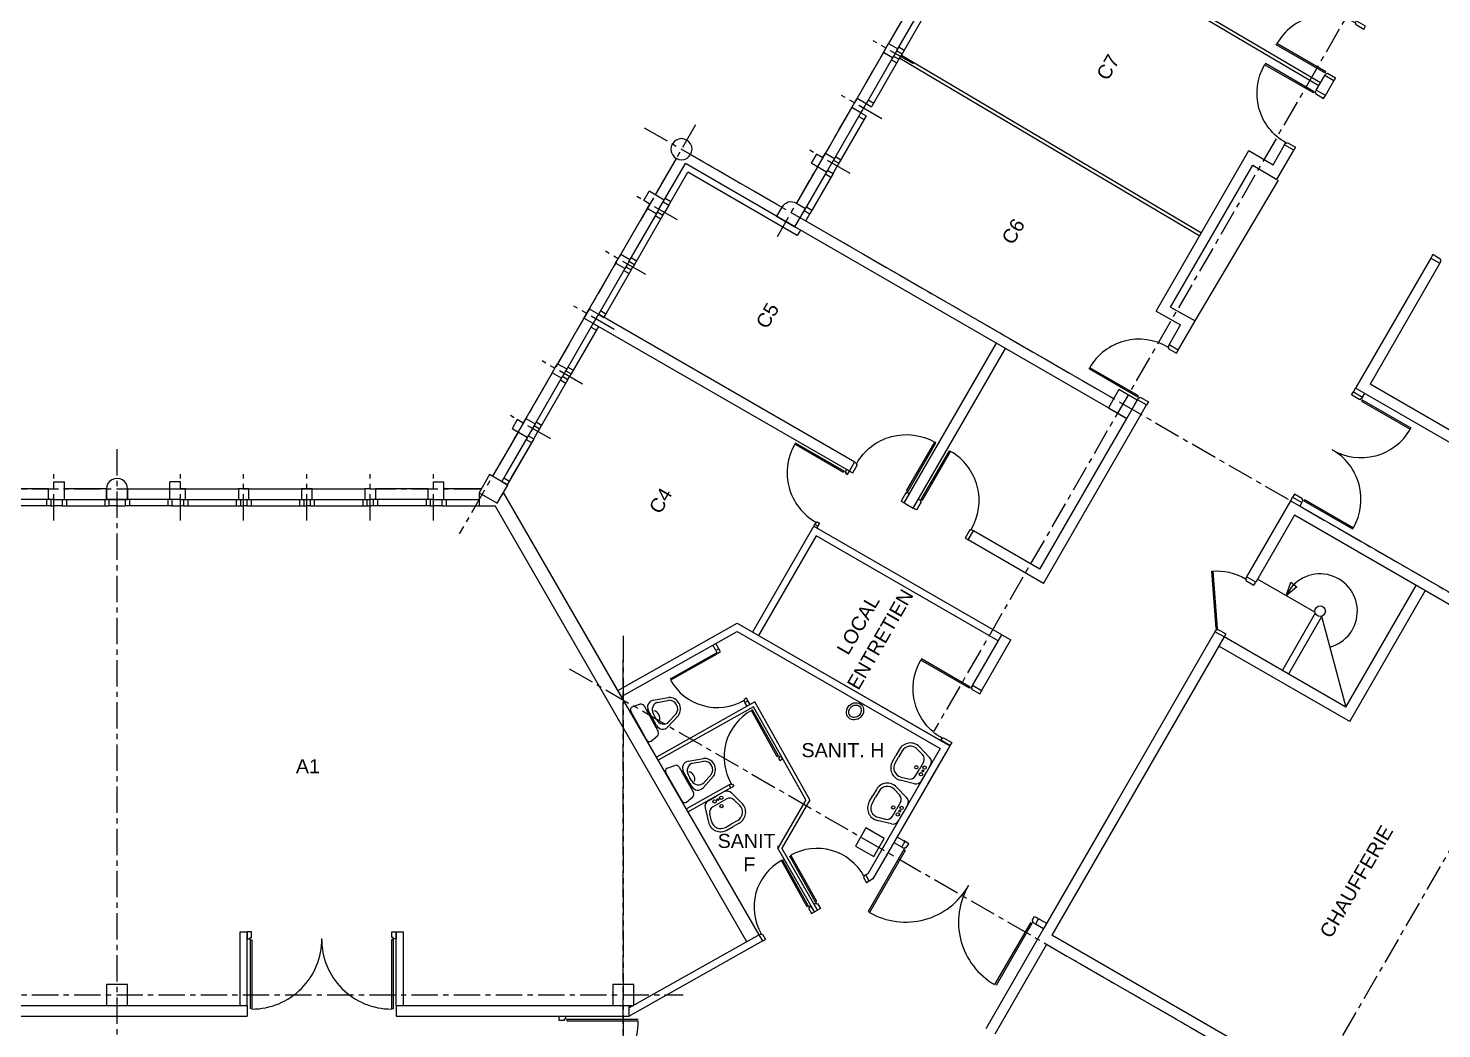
# Model space of a CAD drawing. Extents: x 1614 to 26454, y 2920 to 16595.
# Drawn here: x 7643 to 9654, y 3933 to 5356 of the extents above; entities that cross this region are included whole.
import ezdxf

# ---------------------------------------------------------------- set-up
doc = ezdxf.new("R2010")
doc.units = 0
doc.header["$MEASUREMENT"] = 0
doc.linetypes.add('AXES', pattern=[2, 1.25, -0.25, 0.25, -0.25])
doc.layers.get('0').update_dxf_attribs({"linetype": 'CONTINUOUS'})
for name, color, linetype in [('BA_APPUI_FENETRE', 140, 'CONTINUOUS'), ('BA_AXE_TRAME', 253, 'AXES'), ('BA_CLOISON_EXISTANTE', 4, 'CONTINUOUS'), ('BA_DOUBLAGE', 134, 'CONTINUOUS'), ('BA_ESCALIER', 8, 'CONTINUOUS'), ('BA_MENUIS_EXTERIEURE', 6, 'CONTINUOUS'), ('BA_MENUIS_INTERIEURE', 202, 'CONTINUOUS'), ('BA_STRUCTURE', 5, 'CONTINUOUS'), ('EQ_SANITAIRE', 60, 'CONTINUOUS'), ('TXT_REP_PIECE', 3, 'CONTINUOUS')]:
    doc.layers.add(name, color=color, linetype=linetype)

# ---------------------------------------------------------------- blocks, each defined once
blk = doc.blocks.new('baie1')
at = {"layer": 'BA_APPUI_FENETRE'}
blk.add_line((7.5, -5), (82.5, -5), dxfattribs=at)
at = {"layer": 'BA_DOUBLAGE'}
for p, q in [((4.5, 19), (0, 19)), ((85.5, 19), (90, 19))]:
    blk.add_line(p, q, dxfattribs=at)
at = {"layer": 'BA_MENUIS_EXTERIEURE'}
for p, q in [((4.5, 19), (85.5, 19)), ((4.5, 10), (4.5, 19)), ((4.5, 10), (85.5, 10)), ((10.5, 10), (10.5, 19)), ((79.5, 10), (79.5, 19)), ((85.5, 10), (85.5, 19))]:
    blk.add_line(p, q, dxfattribs=at)
at = {"layer": 'BA_STRUCTURE'}
for points in [[(0, 10), (7.5, 10), (7.5, -5), (0, -5)], [(90, -5), (82.5, -5), (82.5, 10), (90, 10)]]:
    blk.add_lwpolyline(points, dxfattribs=at)
blk = doc.blocks.new('baie2')
at = {"layer": 'BA_DOUBLAGE'}
blk.add_line((-12, 19), (0, 19), dxfattribs=at)
at = {"layer": 'BA_MENUIS_EXTERIEURE'}
for p, q in [((-78.3, 10), (-78.3, 19)), ((-12, 19), (-78.3, 19)), ((-12, 10), (-78.3, 10)), ((-72.3, 10), (-72.3, 19)), ((-18, 10), (-18, 19)), ((-12, 10), (-12, 19))]:
    blk.add_line(p, q, dxfattribs=at)
at = {"layer": 'BA_STRUCTURE'}
for p, q in [((-75, 0), (-75, 10)), ((0, 10), (-15, 10)), ((-15, 10), (-15, -15)), ((0, -15), (-15, -15)), ((0, -5), (0, -15))]:
    blk.add_line(p, q, dxfattribs=at)
blk = doc.blocks.new('LAV60')
for p, q in [((-14.4, 0), (0, 0)), ((14.4, 0), (0, 0)), ((-24, -7.3), (-30.4, -29.5)), ((-25.6, -30.9), (-22.3, -19.3)), ((-12.7, -12), (0, -12)), ((12.7, -12), (0, -12)), ((25.6, -30.9), (22.3, -19.3)), ((24, -7.3), (30.4, -29.5)), ((-11.2, -50), (0, -50)), ((-11.2, -55), (0, -55)), ((11.2, -50), (0, -50)), ((11.2, -55), (0, -55))]:
    blk.add_line(p, q)
for centre, radius in [((-6, -6), 2.61), ((0, -17.8), 2.54), ((0, -6), 1.44), ((6, -6), 2.61)]:
    blk.add_circle(centre, radius)
for centre, radius, start, end in [((-14.4, -10), 10, 90, 164.0546), ((14.4, -10), 10, 15.9454, 90), ((-12.7, -22), 10, 90, 164.0546), ((12.7, -22), 10, 15.9454, 90), ((-11.2, -35), 20, 164.0546, 270), ((-11.2, -35), 15, 164.0546, 270), ((11.2, -35), 20, 270, 15.9454), ((11.2, -35), 15, 270, 15.9454)]:
    blk.add_arc(centre, radius, start, end)
blk = doc.blocks.new('WC')
for p, q in [((-35.6, 21.6), (-56.7, 14.5)), ((-20.3, -20.8), (-20.3, 20.8)), ((-5, 27.9), (-16.3, 25.7)), ((0, -22.9), (0, 22.9)), ((-39.3, 16.2), (-55.4, 10.7)), ((-26.4, 5.3), (-26.4, 0)), ((-26.4, -5.3), (-26.4, 0)), ((-20.3, 14), (-22.5, 14)), ((-22.4, 12.2), (-22.4, 0)), ((-22.4, -12.2), (-22.4, 0)), ((-35.6, -21.6), (-56.7, -14.5)), ((-39.3, -16.2), (-55.4, -10.7)), ((-20.3, -14), (-22.5, -14)), ((-5, -27.9), (-16.3, -25.7))]:
    blk.add_line(p, q)
for centre, radius, start, end in [((-32.4, 12.2), 10, 0, 108.6162), ((-15.3, 20.8), 5, 101.0796, 180), ((-5, 22.9), 5, 0, 90), ((-49.5, 0), 16.2, 116.4444, 180), ((-49.5, -0.4), 16.2, 178.1961, 178.7319), ((-49.5, 0), 16.2, 180, 243.5556), ((-49.5, 0), 12.2, 116.4444, 180), ((-49.5, 0), 12.2, 180, 243.5556), ((-37.4, 5.3), 11, 0, 102.4), ((-21.2, 0), 11.5, 134.9643, 225.0357), ((-37.4, -5.3), 11, 257.6, 0), ((-32.4, -12.2), 10, 251.3838, 0), ((-15.3, -20.8), 5, 180, 258.9204), ((-5, -22.9), 5, 270, 0)]:
    blk.add_arc(centre, radius, start, end)
blk = doc.blocks.new('P160_15')
for p, q in [((3.5, 16.5), (3.5, 96.5)), ((3.5, 96.5), (5.5, 96.5)), ((5.5, 16.5), (5.5, 96.6)), ((167.5, 16.5), (167.5, 96.6)), ((169.5, 96.5), (167.5, 96.5)), ((169.5, 16.5), (169.5, 96.5)), ((0, 0), (0, 15)), ((0, 15), (3.5, 15)), ((5, 0), (0, 0)), ((3.5, 16.5), (5.5, 16.5)), ((3.5, 15), (3.5, 13.5)), ((3.5, 13.5), (5, 13.5)), ((5, 13.5), (5, 0)), ((169.5, 16.5), (167.5, 16.5)), ((168, 13.5), (168, 0)), ((169.5, 13.5), (168, 13.5)), ((168, 0), (173, 0)), ((169.5, 15), (169.5, 13.5)), ((173, 15), (169.5, 15)), ((173, 0), (173, 15))]:
    blk.add_line(p, q)
for centre, radius, start, end in [((5.6, 15.7), 80.9, 359.5039, 90.0499), ((167.4, 15.7), 80.9, 89.9501, 180.4961), ((5, 13.5), 0, 270, 0), ((5.5, 16.5), 0, 270, 0), ((167.5, 16.5), 0, 180, 270), ((168, 13.5), 0, 180, 270)]:
    blk.add_arc(centre, radius, start, end)
blk = doc.blocks.new('P80_5')
for p, q in [((-5.5, 6.5), (-5.5, 86.6)), ((-3.5, 86.5), (-5.5, 86.5)), ((-3.5, 6.5), (-3.5, 86.5)), ((-90, 0), (-90, 5)), ((-90, 5), (-86.5, 5)), ((-85, 0), (-90, 0)), ((-86.5, 5), (-86.5, 3.5)), ((-86.5, 3.5), (-85, 3.5)), ((-85, 3.5), (-85, 0)), ((-3.5, 6.5), (-5.5, 6.5)), ((-5, 3.5), (-5, 0)), ((-3.5, 3.5), (-5, 3.5)), ((-5, 0), (0, 0)), ((0, 5), (-3.5, 5)), ((-3.5, 5), (-3.5, 3.5)), ((0, 0), (0, 5))]:
    blk.add_line(p, q)
for centre, radius, start, end in [((-5.6, 5.7), 80.9, 89.9501, 180.4961), ((-5.5, 6.5), 0, 180, 270), ((-5, 3.5), 0, 180, 270)]:
    blk.add_arc(centre, radius, start, end)
blk = doc.blocks.new('P80_15')
for p, q in [((3.5, 96.5), (5.5, 96.5)), ((3.5, 16.5), (3.5, 96.5)), ((5.5, 16.5), (5.5, 96.6)), ((0, 0), (0, 15)), ((0, 15), (3.5, 15)), ((5, 0), (0, 0)), ((3.5, 16.5), (5.5, 16.5)), ((3.5, 15), (3.5, 13.5)), ((3.5, 13.5), (5, 13.5)), ((5, 13.5), (5, 0)), ((85, 13.5), (85, 0)), ((86.5, 13.5), (85, 13.5)), ((85, 0), (90, 0)), ((90, 15), (86.5, 15)), ((86.5, 15), (86.5, 13.5)), ((90, 0), (90, 15))]:
    blk.add_line(p, q)
for centre, radius, start, end in [((5.6, 15.7), 80.9, 359.5039, 90.0499), ((5, 13.5), 0, 270, 0), ((5.5, 16.5), 0, 270, 0)]:
    blk.add_arc(centre, radius, start, end)

msp = doc.modelspace()

# ---------------------------------------------------------------- linework, layer by layer
at = {"layer": 'BA_APPUI_FENETRE'}
for p, q in [((8859.5, 5321.5), (8822, 5256.5)), ((8814.5, 5243.5), (8777, 5178.6)), ((8564.9, 5171.1), (8534.9, 5119.1)), ((8585.3, 5176.6), (8715.2, 5101.6)), ((8765.7, 5159.1), (8735.8, 5107.1)), ((8478.6, 5021.8), (8441.1, 4956.8)), ((8433.6, 4943.8), (8396.1, 4878.9)), ((8339.8, 4781.4), (8309.8, 4729.5)), ((7754.4, 4700.8), (7694.4, 4700.8)), ((7784.4, 4700.8), (7844.4, 4700.8)), ((7956.9, 4700.8), (8031.9, 4700.8)), ((8046.9, 4700.8), (8121.9, 4700.8)), ((8287.5, 4700.8), (8234.4, 4700.8))]:
    msp.add_line(p, q, dxfattribs=at)
at = {"layer": 'BA_AXE_TRAME', "ltscale": 30}
for p, q in [((11008.1, 7952.9), (8931.5, 4356.1)), ((10224.1, 7685.2), (8708.2, 5059.5)), ((11631.6, 7592.9), (9414.5, 3752.7)), ((8902.3, 5305.4), (8844.9, 5338.5)), ((8857.3, 5227.5), (8799.9, 5260.6)), ((8592.3, 5218.8), (8256.2, 4636.7)), ((8519.4, 5214.7), (11158.4, 3691.1)), ((8812.3, 5149.5), (8754.9, 5182.6)), ((8566.4, 5083.6), (8509, 5116.7)), ((8521.4, 5005.7), (8464, 5038.8)), ((8476.4, 4927.8), (8419, 4960.9)), ((8431.4, 4849.8), (8374, 4882.9)), ((8386.4, 4771.9), (8329, 4805)), ((8386.4, 4771.9), (8329, 4805)), ((7769.4, 2919.7), (7769.4, 4761.9)), ((7679.4, 4655.7), (7679.4, 4721.9)), ((7859.4, 4655.7), (7859.4, 4721.9)), ((7859.4, 4655.7), (7859.4, 4721.9)), ((7949.4, 4655.7), (7949.4, 4721.9)), ((7949.4, 4655.7), (7949.4, 4721.9)), ((8039.4, 4655.7), (8039.4, 4721.9)), ((8039.4, 4655.7), (8039.4, 4721.9)), ((8129.4, 4655.7), (8129.4, 4721.9)), ((8129.4, 4655.7), (8129.4, 4721.9)), ((8219.4, 4655.7), (8219.4, 4721.9)), ((5548.3, 4700.8), (8293.3, 4700.8)), ((8489.4, 4491.9), (8489.4, 3535.8)), ((8412.7, 4444.9), (10140.2, 3447.5)), ((8489.4, 2919.7), (8489.4, 4459.5)), ((4468.3, 3980.8), (8574.8, 3980.8))]:
    msp.add_line(p, q, dxfattribs=at)
at = {"layer": 'BA_CLOISON_EXISTANTE'}
for p, q in [((9020.3, 5551.9), (9481.4, 5278.8)), ((9017.7, 5547.6), (9478.9, 5274.5)), ((8882.7, 5313.8), (9309.5, 5061)), ((8885.3, 5318.1), (9312, 5065.3)), ((8761.8, 4650.4), (8673.3, 4497.1)), ((9027.9, 4493.3), (8760.3, 4647.8)), ((8766.2, 4647.9), (8764.7, 4645.3)), ((8764, 4634.1), (8682, 4492.1)), ((9022.9, 4484.6), (8764, 4634.1)), ((8481.9, 4414.1), (8651.7, 4509.6)), ((8651.7, 4509.6), (8953.9, 4335.1)), ((8486.9, 4405.4), (8651.6, 4498.1)), ((8651.6, 4498.1), (8940.3, 4331.4)), ((8953.9, 4335.1), (8673.3, 4497.1)), ((8621.2, 4470.7), (8616.8, 4478.5)), ((8625.5, 4473.1), (8621.1, 4480.9)), ((8676.5, 4397.7), (8536.8, 4319.1)), ((8674.6, 4390.9), (8539.3, 4314.8)), ((8665.6, 4391.6), (8662.6, 4396.9)), ((8670, 4394), (8666.9, 4399.4)), ((8749.1, 4258.3), (8674.6, 4390.9)), ((8754.9, 4258.2), (8676.5, 4397.7)), ((8940.3, 4331.4), (8837.3, 4153.1)), ((8953.9, 4335.1), (8844.6, 4145.8)), ((8940.3, 4331.4), (8913.7, 4285.5)), ((8953.9, 4335.1), (8922.4, 4280.5)), ((8640.1, 4279.7), (8579.3, 4245.5)), ((8642.5, 4275.4), (8581.8, 4241.1)), ((8749.1, 4258.3), (8709.3, 4189.4)), ((8754.9, 4258.2), (8715.1, 4189.4)), ((8761.5, 4099), (8709.3, 4189.4)), ((8765.9, 4101.5), (8715.1, 4189.4)), ((8837.3, 4153.1), (8834.6, 4151.5)), ((8844.6, 4145.8), (8839.4, 4142.8)), ((7944.4, 3965.8), (7944.4, 4070.8)), ((7944.4, 4070.8), (7954.4, 4070.8)), ((7954.4, 3965.8), (7954.4, 4070.8)), ((8166.6, 3965.8), (8166.6, 4070.8)), ((8166.6, 4070.8), (8176.6, 4070.8)), ((8176.6, 3965.8), (8176.6, 4070.8)), ((8682.8, 4066.2), (8498.1, 3962.3)), ((8687.8, 4057.6), (8498.1, 3950.8))]:
    msp.add_line(p, q, dxfattribs=at)
at = {"layer": 'BA_DOUBLAGE'}
for p, q in [((8881.7, 5312.1), (8884, 5316)), ((8796.2, 5164), (8794, 5160.1)), ((8554.1, 5104.6), (8548.1, 5094.2)), ((8749, 5082.1), (8754.8, 5092.2)), ((8741.5, 5069.1), (8737, 5061.3)), ((8749, 5082.1), (8749, 5082.1)), ((8500.9, 5012.4), (8503.1, 5016.2)), ((8505.4, 5020.1), (8503.1, 5016.2)), ((8415.4, 4864.3), (8413.1, 4860.4)), ((8362.1, 4772), (8368.1, 4782.4)), ((8362.1, 4772), (8368.1, 4782.4)), ((7769.4, 4676.8), (7757.7, 4676.8)), ((7769.4, 4676.8), (7757.7, 4676.8)), ((7769.4, 4676.8), (7757.7, 4676.8)), ((7769.4, 4676.8), (7781, 4676.8)), ((7769.4, 4676.8), (7781, 4676.8)), ((7769.4, 4676.8), (7781, 4676.8)), ((7953.9, 4676.8), (7949.4, 4676.8)), ((8034.9, 4676.8), (8039.4, 4676.8)), ((8043.9, 4676.8), (8039.4, 4676.8)), ((8124.9, 4676.8), (8129.4, 4676.8)), ((8231.4, 4676.8), (8219.4, 4676.8))]:
    msp.add_line(p, q, dxfattribs=at)
at = {"layer": 'BA_ESCALIER'}
for p, q in [((9473.5, 4525.2), (9391.7, 4572.4)), ((9432.6, 4548.8), (9439.2, 4568.1)), ((9439.2, 4568.1), (9447.9, 4561.4)), ((9447.9, 4561.4), (9432.6, 4548.8)), ((9482.8, 4519.5), (9517.5, 4390.2))]:
    msp.add_line(p, q, dxfattribs=at)
msp.add_arc((9480.8, 4526.8), 53, 285.0105, 155.4101, dxfattribs=at)
at = {"layer": 'BA_MENUIS_EXTERIEURE'}
for p, q in [((8873.9, 5316.6), (8833.4, 5246.4)), ((8881.7, 5312.1), (8842.7, 5244.5)), ((8870.9, 5311.4), (8878.7, 5306.9)), ((8873.9, 5316.6), (8881.7, 5312.1)), ((8834.9, 5249), (8842.7, 5244.5)), ((8837.9, 5254.2), (8845.7, 5249.7)), ((8828.9, 5238.6), (8788.4, 5168.5)), ((8835.2, 5231.5), (8796.2, 5164)), ((8824.4, 5230.8), (8832.2, 5226.3)), ((8827.4, 5236), (8835.2, 5231.5)), ((8788.4, 5168.5), (8796.2, 5164)), ((8788.4, 5168.5), (8796.2, 5164)), ((8791.4, 5173.7), (8799.2, 5169.2)), ((8791.4, 5173.7), (8799.2, 5169.2)), ((8546.3, 5109.1), (8577.8, 5163.6)), ((8554.1, 5104.6), (8581.1, 5151.3)), ((8733.7, 5073.6), (8577.8, 5163.6)), ((8737, 5061.3), (8581.1, 5151.3)), ((8546.3, 5109.1), (8554.1, 5104.6)), ((8549.3, 5114.3), (8557.1, 5109.8)), ((8493.1, 5016.9), (8452.6, 4946.7)), ((8500.9, 5012.4), (8461.9, 4944.8)), ((8490.1, 5011.7), (8497.9, 5007.2)), ((8493.1, 5016.9), (8500.9, 5012.4)), ((8454.1, 4949.3), (8461.9, 4944.8)), ((8457.1, 4954.5), (8464.9, 4950)), ((8448.1, 4938.9), (8407.6, 4868.8)), ((8454.4, 4931.8), (8415.4, 4864.3)), ((8443.6, 4931.1), (8451.4, 4926.6)), ((8446.6, 4936.3), (8454.4, 4931.8)), ((8407.6, 4868.8), (8415.4, 4864.3)), ((8410.6, 4874), (8418.4, 4869.5)), ((8354.3, 4776.5), (8316.6, 4711.3)), ((8354.3, 4776.5), (8322.8, 4722)), ((8362.1, 4772), (8324.4, 4706.8)), ((8362.1, 4772), (8330.2, 4716.8)), ((8351.3, 4771.3), (8359.1, 4766.8)), ((8351.3, 4771.3), (8359.1, 4766.8)), ((8354.3, 4776.5), (8362.1, 4772)), ((8354.3, 4776.5), (8362.1, 4772)), ((8316.6, 4711.3), (8324.4, 4706.8)), ((8316.6, 4711.3), (8324.4, 4706.8)), ((8319.6, 4716.5), (8327.4, 4712)), ((8319.6, 4716.5), (8327.4, 4712)), ((7953.9, 4685.8), (7953.9, 4676.8)), ((7953.9, 4685.8), (8034.9, 4685.8)), ((7959.9, 4685.8), (7959.9, 4676.8)), ((8028.9, 4685.8), (8028.9, 4676.8)), ((8034.9, 4685.8), (8034.9, 4676.8)), ((8043.9, 4685.8), (8124.9, 4685.8)), ((8043.9, 4685.8), (8043.9, 4676.8)), ((8049.9, 4685.8), (8049.9, 4676.8)), ((8118.9, 4685.8), (8118.9, 4676.8)), ((8124.9, 4685.8), (8124.9, 4676.8)), ((8231.4, 4685.8), (8284.3, 4685.8)), ((8231.4, 4685.8), (8231.4, 4676.8)), ((8237.4, 4685.8), (8237.4, 4676.8)), ((7953.9, 4676.8), (8034.9, 4676.8)), ((8043.9, 4676.8), (8124.9, 4676.8)), ((8231.4, 4676.8), (8307.1, 4676.8))]:
    msp.add_line(p, q, dxfattribs=at)
at = {"layer": 'BA_MENUIS_INTERIEURE'}
for p, q in [((9303, 4939.7), (9421.6, 5139.9)), ((9641, 5034.1), (9638.2, 5029.3)), ((9638.2, 5029.3), (9651.2, 5021.8)), ((9652.5, 5027.4), (9641, 5034.1)), ((9651.7, 5026), (9652.5, 5027.4)), ((9651.2, 5021.8), (9653.1, 5025.1)), ((9653.1, 5025.1), (9651.7, 5026)), ((9528.2, 4838.8), (9531.3, 4844.1)), ((9541.2, 4831.3), (9544.3, 4836.6)), ((9441.7, 4688.9), (9438.8, 4683.9)), ((9454.7, 4681.4), (9451.8, 4676.4)), ((9332.9, 4502.1), (9326.9, 4583.5)), ((9334.9, 4502.3), (9328.9, 4583.6)), ((9376.2, 4575.6), (9374.5, 4572.5)), ((9374.5, 4572.5), (9375.8, 4571.8)), ((9375.8, 4571.8), (9375, 4570.5)), ((9375, 4570.5), (9386.7, 4563.7)), ((9389.2, 4568.1), (9376.2, 4575.6)), ((9386.7, 4563.7), (9389.2, 4568.1)), ((9474, 4523.8), (9427.4, 4443.1)), ((9483.1, 4519.6), (9436.1, 4438.1)), ((9331.2, 4497.6), (9333, 4500.6)), ((9344.2, 4490.1), (9331.2, 4497.6)), ((9332.9, 4502.1), (9334.9, 4502.3)), ((9333, 4500.6), (9334.3, 4499.9)), ((9334.3, 4499.9), (9335, 4501.2)), ((9335, 4501.2), (9346.7, 4494.4)), ((9346.7, 4494.4), (9344.2, 4490.1)), ((8621.6, 4467.1), (8556, 4430.3)), ((8622.5, 4465.5), (8556.8, 4428.6)), ((8625.5, 4473.1), (8621.2, 4470.7)), ((8621.2, 4470.7), (8622.8, 4467.8)), ((8621.6, 4467.1), (8622.5, 4465.5)), ((8622.8, 4467.8), (8624, 4468.5)), ((8624, 4468.5), (8624.7, 4467.3)), ((8624.7, 4467.3), (8627.8, 4469)), ((8627.8, 4469), (8625.5, 4473.1)), ((8556.4, 4431.6), (8557.3, 4430)), ((8661, 4399.8), (8662.2, 4400.5)), ((8662.6, 4396.9), (8661, 4399.8)), ((8661.5, 4401.7), (8664.6, 4403.5)), ((8662.2, 4400.5), (8661.5, 4401.7)), ((8666.9, 4399.4), (8662.6, 4396.9)), ((8666.9, 4399.4), (8664.6, 4403.5)), ((8708.6, 4319.8), (8671.7, 4385.5)), ((8673.4, 4386.3), (8671.8, 4385.4)), ((8710.2, 4320.8), (8673.4, 4386.3)), ((8710.2, 4320.8), (8708.6, 4319.8)), ((8711.6, 4318.3), (8710.4, 4317.6)), ((8710.4, 4317.6), (8712.1, 4314.5)), ((8713.8, 4321.2), (8710.9, 4319.5)), ((8710.9, 4319.5), (8711.6, 4318.3)), ((8712.1, 4314.5), (8716.2, 4316.8)), ((8716.2, 4316.8), (8713.8, 4321.2)), ((8640, 4279.7), (8642.9, 4281.3)), ((8642.5, 4275.4), (8640, 4279.7)), ((8642.5, 4275.4), (8646.6, 4277.7)), ((8642.9, 4281.3), (8643.6, 4280.1)), ((8643.6, 4280.1), (8644.8, 4280.8)), ((8644.8, 4280.8), (8646.6, 4277.7)), ((8895.6, 4196), (8879.1, 4205.5)), ((8888.5, 4187.5), (8837.7, 4099.6)), ((8888.5, 4187.5), (8837.7, 4099.6)), ((8890.7, 4186.3), (8839.8, 4098.2)), ((8890.7, 4186.3), (8839.8, 4098.2)), ((8874.6, 4197.7), (8886.3, 4191)), ((8883.5, 4192.6), (8889.4, 4189.2)), ((8890.1, 4199.2), (8885.6, 4191.4)), ((8890.1, 4199.2), (8885.6, 4191.4)), ((8895.6, 4196), (8888, 4200.4)), ((8888.5, 4187.5), (8890.7, 4186.3)), ((8888.5, 4187.5), (8890.7, 4186.3)), ((8889.4, 4189.2), (8890.4, 4190.9)), ((8889.4, 4189.2), (8890.4, 4190.9)), ((8890.4, 4190.9), (8892, 4189.9)), ((8890.4, 4190.9), (8892, 4189.9)), ((8892, 4189.9), (8895.6, 4196)), ((8892, 4189.9), (8895.6, 4196)), ((8751.3, 4106.3), (8714.5, 4172)), ((8717.5, 4172.4), (8715.8, 4171.5)), ((8753, 4107.2), (8716.1, 4172.8)), ((8725.8, 4177.1), (8727.4, 4178.1)), ((8763.1, 4112.9), (8726.2, 4178.4)), ((8764.7, 4113.8), (8727.8, 4179.5)), ((8832.4, 4148.7), (8831.2, 4148)), ((8831.2, 4148), (8835.3, 4140.5)), ((8834.6, 4151.5), (8831.8, 4149.9)), ((8831.8, 4149.9), (8832.4, 4148.7)), ((8839.4, 4142.8), (8834.6, 4151.5)), ((8839.4, 4142.8), (8835.3, 4140.5)), ((8753, 4107.2), (8751.3, 4106.3)), ((8754.4, 4104.8), (8753.1, 4104.1)), ((8753.1, 4104.1), (8757.3, 4096.6)), ((8756.5, 4107.6), (8753.7, 4106)), ((8753.7, 4106), (8754.4, 4104.8)), ((8761.4, 4098.9), (8756.5, 4107.6)), ((8760.9, 4110.1), (8763.8, 4111.7)), ((8765.8, 4101.4), (8760.9, 4110.1)), ((8763.1, 4112.9), (8764.7, 4113.8)), ((8763.8, 4111.7), (8764.4, 4110.4)), ((8764.4, 4110.4), (8765.7, 4111.1)), ((8765.7, 4111.1), (8769.9, 4103.7)), ((8769.9, 4103.7), (8765.8, 4101.4)), ((8757.3, 4096.6), (8761.4, 4098.9)), ((8837.7, 4099.6), (8839.9, 4098.4)), ((8837.7, 4099.6), (8839.9, 4098.4)), ((9068.7, 4083.5), (9017.8, 3995.5)), ((9068.7, 4083.5), (9017.8, 3995.5)), ((9070.9, 4082.2), (9020.1, 3994.3)), ((9070.9, 4082.2), (9020.1, 3994.3)), ((9070.9, 4082.2), (9068.7, 4083.5)), ((9070.9, 4082.2), (9068.7, 4083.5)), ((9071.2, 4086.5), (9074.7, 4092.6)), ((9071.2, 4086.5), (9074.7, 4092.6)), ((9072.8, 4085.5), (9071.2, 4086.5)), ((9072.8, 4085.5), (9071.2, 4086.5)), ((9071.8, 4083.9), (9072.8, 4085.5)), ((9071.8, 4083.9), (9072.8, 4085.5)), ((9078.8, 4079.9), (9071.8, 4083.9)), ((9074.7, 4092.6), (9083.3, 4087.7)), ((9074.7, 4092.6), (9091.7, 4082.8)), ((9080.2, 4089.5), (9075.7, 4081.7)), ((9080.2, 4089.5), (9075.7, 4081.7)), ((7960.5, 4070.8), (7954.4, 4070.8)), ((7954.4, 4070.8), (7954.4, 4060.8)), ((7958.6, 4060.8), (7958.6, 4062.7)), ((7958.6, 4062.7), (7960.5, 4062.7)), ((7960.5, 4062.7), (7960.5, 4070.8)), ((8160.4, 4070.8), (8166.6, 4070.8)), ((8160.4, 4062.7), (8160.4, 4070.8)), ((8162.3, 4062.7), (8160.4, 4062.7)), ((8162.3, 4060.8), (8162.3, 4062.7)), ((8166.6, 4070.8), (8166.6, 4060.8)), ((8682.8, 4066.2), (8685.6, 4067.8)), ((8687.8, 4057.6), (8682.8, 4066.2)), ((8685.6, 4067.8), (8686.3, 4066.6)), ((8686.3, 4066.6), (8687.6, 4067.3)), ((8687.6, 4067.3), (8691.9, 4059.9)), ((9087.2, 4075), (9075.7, 4081.7)), ((7954.4, 4060.8), (7958.6, 4060.8)), ((7958.7, 4059), (7958.7, 3960.8)), ((7958.7, 4059), (7961.1, 4059)), ((7961.1, 4059), (7961.1, 3960.7)), ((8159.8, 4059), (8159.8, 3960.7)), ((8162.3, 4059), (8159.8, 4059)), ((8166.6, 4060.8), (8162.3, 4060.8)), ((8162.3, 4059), (8162.3, 3960.8)), ((8687.8, 4057.6), (8691.9, 4059.9)), ((8162.3, 3960.8), (8159.8, 3960.8)), ((8398.1, 3944.5), (8398.1, 3950.8)), ((8398.1, 3950.8), (8407.1, 3950.8)), ((8398.1, 3944.5), (8398.1, 3950.8)), ((8398.1, 3950.8), (8407.1, 3950.8)), ((8405.2, 3944.5), (8398.1, 3944.5)), ((8405.2, 3944.5), (8398.1, 3944.5)), ((8407.1, 3946.4), (8405.2, 3946.4)), ((8405.2, 3946.4), (8405.2, 3944.5)), ((8407.1, 3946.4), (8405.2, 3946.4)), ((8405.2, 3946.4), (8405.2, 3944.5)), ((8407.1, 3950.8), (8407.1, 3946.4)), ((8407.1, 3950.8), (8407.1, 3946.4)), ((8409, 3946.3), (8510.5, 3946.3)), ((8409, 3946.3), (8409, 3943.8)), ((8409, 3946.3), (8510.5, 3946.3)), ((8409, 3946.3), (8409, 3943.8)), ((8409, 3943.8), (8510.7, 3943.8)), ((8409, 3943.8), (8510.7, 3943.8))]:
    msp.add_line(p, q, dxfattribs=at)
for centre, radius, start, end in [((9652.5, 5027.4), 0, 60, 150), ((9333.4, 4502.8), 80.9, 59.5039, 94.6583), ((9334.9, 4502.3), 0, 274.2487, 4.2487), ((9335, 4501.2), 0, 330, 60), ((8622.5, 4465.5), 0, 299.313, 29.313), ((8624.7, 4467.3), 0, 299.313, 29.313), ((8623.2, 4465.8), 76.1, 209.2631, 299.8092), ((8708.9, 4319.2), 76.1, 119.2631, 209.8092), ((8708.6, 4319.8), 0, 209.313, 299.313), ((8710.4, 4317.6), 0, 209.313, 299.313), ((8765.1, 4113.2), 76.1, 28.8665, 119.4126), ((8890.7, 4186.3), 0, 330, 60), ((8890.7, 4186.3), 0, 330, 60), ((8892, 4189.9), 0, 330, 60), ((8892, 4189.9), 0, 330, 60), ((8751.6, 4105.6), 76.1, 119.2631, 209.8092), ((8891.3, 4187.1), 102.7, 239.9501, 330.4961), ((9069.1, 4084.4), 102.7, 149.5039, 240.0499), ((9069.1, 4084.4), 102.7, 149.5039, 240.0499), ((8751.3, 4106.3), 0, 209.313, 299.313), ((8753.1, 4104.1), 0, 209.313, 299.313), ((8764.7, 4113.8), 0, 299.3627, 29.3627), ((8765.7, 4111.1), 0, 299.3627, 29.3627), ((9068.7, 4083.5), 0, 60, 150), ((9068.7, 4083.5), 0, 60, 150), ((9071.2, 4086.5), 0, 60, 150), ((9071.2, 4086.5), 0, 60, 150), ((7960.5, 4062.7), 0, 0, 90), ((8160.4, 4062.7), 0, 90, 180), ((7961.2, 4060), 99.3, 269.9501, 0.4961), ((7961.1, 4059), 0, 0, 90), ((8159.7, 4060), 99.3, 179.5039, 270.0499), ((8159.8, 4059), 0, 90, 180), ((8405.2, 3944.5), 0, 180, 270), ((8405.2, 3944.5), 0, 180, 270), ((8408, 3943.7), 102.7, 269.5039, 0.0499), ((8408, 3943.7), 102.7, 269.5039, 0.0499), ((8409, 3943.8), 0, 180, 270), ((8409, 3943.8), 0, 180, 270)]:
    msp.add_arc(centre, radius, start, end, dxfattribs=at)
at = {"layer": 'BA_STRUCTURE'}
for p, q in [((9475.3, 5268.2), (9487.3, 5288.9)), ((9488.3, 5260.7), (9500.3, 5281.4)), ((9413.9, 5161.9), (9430.3, 5190.3)), ((8777, 5178.6), (8773.2, 5172.1)), ((9247.5, 4953.7), (9379.5, 5182.3)), ((9379.5, 5182.3), (9413.9, 5161.9)), ((9419.3, 5141.2), (9443.3, 5182.8)), ((9268.1, 4959.3), (9384.9, 5161.6)), ((9384.9, 5161.6), (9419.3, 5141.2)), ((8518.7, 5111.2), (8526.2, 5124.2)), ((8527.3, 5106.2), (8518.7, 5111.2)), ((8547.8, 5111.7), (8526.2, 5124.2)), ((8540.3, 5098.7), (8547.8, 5111.7)), ((8715.2, 5101.6), (8707.7, 5088.6)), ((8707.7, 5088.6), (8733.7, 5073.6)), ((8733.7, 5073.6), (8748.7, 5099.6)), ((8735.7, 5107.1), (8748.7, 5099.6)), ((8740, 5104.6), (8748.7, 5099.6)), ((8733.7, 5073.6), (8720.6, 5081.2)), ((8725, 5078.6), (8733.7, 5073.6)), ((9205.7, 4801.1), (8733.7, 5073.6)), ((9187.2, 4829.1), (8741.2, 5086.6)), ((9638.2, 5029.3), (9531.3, 4844.1)), ((9651.2, 5021.8), (9551.8, 4849.6)), ((8818.7, 4738.8), (8454.1, 4949.3)), ((9247.5, 4953.7), (9282.4, 4934.1)), ((9268.1, 4959.3), (9303, 4939.7)), ((8811.2, 4725.8), (8446.6, 4936.3)), ((9266, 4905.6), (9282.4, 4934.1)), ((9279, 4898.1), (9303, 4939.7)), ((8889.1, 4680.8), (9020.3, 4908.1)), ((8902.1, 4673.3), (9033.3, 4900.6)), ((10297.4, 4419.1), (9551.8, 4849.6)), ((9205.7, 4801.1), (9221, 4827.7)), ((10245.8, 4431.6), (9531.3, 4844.1)), ((9218.7, 4793.6), (9234, 4820.2)), ((8338.7, 4799.4), (8331.2, 4786.4)), ((8338.7, 4799.4), (8331.2, 4786.4)), ((8352.8, 4773.9), (8331.2, 4786.4)), ((8352.8, 4773.9), (8331.2, 4786.4)), ((8347.3, 4794.4), (8338.7, 4799.4)), ((8347.3, 4794.4), (8338.7, 4799.4)), ((8360.3, 4786.9), (8352.8, 4773.9)), ((8360.3, 4786.9), (8352.8, 4773.9)), ((9081.9, 4586.8), (9205.7, 4801.1)), ((9087.4, 4566.3), (9218.7, 4793.6)), ((8304.8, 4720.8), (8309.8, 4729.5)), ((8309.8, 4729.5), (8304.8, 4720.8)), ((8309.8, 4729.5), (8304.8, 4720.8)), ((8219.4, 4710.8), (8234.4, 4710.8)), ((8219.4, 4700.8), (8219.4, 4710.8)), ((8234.4, 4685.8), (8234.4, 4710.8)), ((8316.7, 4711.3), (8324.5, 4706.8)), ((8316.7, 4711.3), (8324.5, 4706.8)), ((7754.4, 4685.8), (7754.4, 4700.9)), ((7754.4, 4685.8), (7754.4, 4700.9)), ((7754.4, 4700.8), (7754.4, 4685.8)), ((7754.4, 4695.8), (7754.4, 4685.8)), ((7754.4, 4695.8), (7754.4, 4685.8)), ((7754.4, 4685.8), (7784.4, 4685.8)), ((7784.4, 4685.8), (7754.4, 4685.8)), ((7784.4, 4685.8), (7784.4, 4700.9)), ((7784.4, 4685.8), (7784.4, 4700.9)), ((7784.4, 4700.8), (7784.4, 4685.8)), ((7784.4, 4695.8), (7784.4, 4685.8)), ((7784.4, 4695.8), (7784.4, 4685.8)), ((8219.4, 4685.8), (8234.4, 4685.8)), ((8284.3, 4695.3), (8284.3, 4676.8)), ((8495.7, 4390.2), (8319.3, 4695.8)), ((8682.8, 4066.2), (8319.3, 4695.8)), ((8284.3, 4676.8), (8307.1, 4676.8)), ((8665.3, 4056.4), (8307.1, 4676.8)), ((8889.1, 4680.8), (8902.1, 4673.3)), ((9438.8, 4683.9), (9376.2, 4575.6)), ((9810.7, 4469.2), (9438.8, 4683.9)), ((9444.3, 4663.4), (9389.2, 4568.1)), ((9942.7, 4375.6), (9444.3, 4663.4)), ((9087.4, 4566.3), (8980, 4628.3)), ((9081.9, 4586.8), (8987.5, 4641.3)), ((9517.5, 4390.2), (9617.4, 4563.3)), ((9523, 4369.7), (9630.4, 4555.8)), ((8986.3, 4421.1), (9027.9, 4493.3)), ((8999.2, 4413.6), (9040.9, 4485.8)), ((9027.9, 4493.3), (9040.9, 4485.8)), ((9331.2, 4497.6), (9186.3, 4246.5)), ((9344.2, 4490.1), (9199.3, 4239)), ((9517.5, 4390.2), (9344.2, 4490.1)), ((9523, 4369.7), (9336.7, 4477.1)), ((9186.3, 4246.5), (9086.3, 4073.3)), ((9199.3, 4239), (9099.3, 4065.8)), ((9086.3, 4073.3), (9005.1, 3932.7)), ((9527.6, 3818.3), (9099.3, 4065.8)), ((9091.7, 4052.7), (9018.1, 3925.2)), ((9450.7, 3845.6), (9091.7, 4052.7)), ((7324.4, 3965.8), (7954.4, 3965.8)), ((7954.4, 3965.8), (7954.4, 3950.8)), ((8166.6, 3965.8), (8166.6, 3950.8)), ((8166.6, 3965.8), (8504.4, 3965.8)), ((8498.1, 3950.8), (8498.1, 3965.8)), ((7324.4, 3950.8), (7954.4, 3950.8)), ((8166.6, 3950.8), (8498.1, 3950.8))]:
    msp.add_line(p, q, dxfattribs=at)
for points in [[(8876.2, 5320.5), (8872.4, 5314), (8859.5, 5321.5), (8863.2, 5328)], [(8831.2, 5242.5), (8827.4, 5236), (8814.5, 5243.5), (8818.2, 5250)], [(8818.2, 5250), (8822, 5256.5), (8834.9, 5249), (8831.2, 5242.5)], [(8773.2, 5172.1), (8777, 5178.6), (8789.9, 5171.1), (8786.2, 5164.6)], [(8495.3, 5020.7), (8491.6, 5014.3), (8478.6, 5021.8), (8482.3, 5028.2)], [(8450.3, 4942.8), (8446.6, 4936.3), (8433.6, 4943.8), (8437.3, 4950.3)], [(8437.3, 4950.3), (8441.1, 4956.8), (8454.1, 4949.3), (8450.3, 4942.8)], [(8392.3, 4872.4), (8396.1, 4878.9), (8409.1, 4871.4), (8405.3, 4864.9)], [(7949.4, 4685.8), (7956.9, 4685.8), (7956.9, 4700.8), (7949.4, 4700.8)], [(8039.4, 4700.8), (8031.9, 4700.8), (8031.9, 4685.8), (8039.4, 4685.8)], [(8039.4, 4685.8), (8046.9, 4685.8), (8046.9, 4700.8), (8039.4, 4700.8)], [(8129.4, 4700.8), (8121.9, 4700.8), (8121.9, 4685.8), (8129.4, 4685.8)]]:
    msp.add_lwpolyline(points, dxfattribs=at)
for points in [[(9205.7, 4801.1), (9220.7, 4827.1), (9194.7, 4842.1), (9179.7, 4816.1)], [(8325.3, 4706.3), (8299.3, 4721.3), (8284.3, 4695.3), (8310.3, 4680.3)], [(8845.7, 4177.6), (8860.7, 4203.6), (8834.7, 4218.6), (8819.7, 4192.6)], [(7784.4, 3995.8), (7754.4, 3995.8), (7754.4, 3965.8), (7784.4, 3965.8)], [(8504.4, 3995.8), (8474.4, 3995.8), (8474.4, 3965.8), (8504.4, 3965.8)]]:
    msp.add_lwpolyline(points, close=True, dxfattribs=at)
msp.add_circle((9480.8, 4526.8), 7.5, dxfattribs=at)
for centre, start, end in [((8572.3, 5184.1), 60, 240.299), ((8572.3, 5184.1), 239.701, 60), ((8728.2, 5094.1), 60, 150.1495), ((7769.4, 4700.8), 360, 180.299), ((7769.4, 4700.8), 359.701, 180)]:
    msp.add_arc(centre, 15, start, end, dxfattribs=at)
at = {"layer": 'TXT_REP_PIECE'}
msp.add_line((8761.5, 4099), (8765.9, 4101.5), dxfattribs=at)
msp.add_ellipse((8819.2, 4384.4), major_axis=(-9.1, -9.1), ratio=0.894737, dxfattribs=at)
msp.add_open_spline([(8812.5, 4377.6), (8813, 4377.1), (8813.5, 4376.7), (8815, 4375.9), (8816, 4375.6), (8818.1, 4375.4), (8819.2, 4375.5), (8821.4, 4376.1), (8822.5, 4376.6), (8824.5, 4378), (8825.3, 4378.8), (8826.8, 4380.7), (8827.3, 4381.8), (8828, 4384), (8828.2, 4385.1), (8828.1, 4387.2), (8827.8, 4388.2), (8827, 4390), (8826.4, 4390.8), (8824.9, 4392.1), (8824, 4392.6), (8822, 4393.3), (8820.8, 4393.4), (8818.5, 4393.1), (8817.3, 4392.8), (8815.1, 4391.6), (8814, 4390.8), (8812.2, 4388.9), (8811.5, 4387.8), (8810.6, 4385.5), (8810.3, 4384.3), (8810.3, 4382), (8810.5, 4380.9), (8811.3, 4379.1), (8811.8, 4378.3), (8812.5, 4377.6)], degree=3, knots=[0, 0, 0, 0, 0.267706, 0.267706, 0.633282, 0.633282, 0.998857, 0.998857, 1.364432, 1.364432, 1.730008, 1.730008, 2.095583, 2.095583, 2.461159, 2.461159, 2.826734, 2.826734, 3.192309, 3.192309, 3.582903, 3.582903, 3.973497, 3.973497, 4.36409, 4.36409, 4.754684, 4.754684, 5.145277, 5.145277, 5.535871, 5.535871, 5.926465, 5.926465, 6.283185, 6.283185, 6.283185, 6.283185], dxfattribs=at)

# ---------------------------------------------------------------- block references
at = {"layer": 'BA_MENUIS_INTERIEURE'}
for name, p, rotation in [('P80_15', (9500.3, 5281.4), 60.00000000958627), ('P80_15', (9234, 4820.2), 60.00000000958708), ('P160_15', (9528.2, 4838.8), 240.0000000120276), ('P80_5', (8811.2, 4725.8), 60.0000000000088), ('P80_15', (8902.1, 4673.3), 329.999999999975)]:
    msp.add_blockref(name, p, dxfattribs=dict(at, rotation=rotation))
at = {"layer": 'BA_MENUIS_INTERIEURE', "xscale": -1}
for p, rotation in [((9488.3, 5260.7), 60.00000000000882), ((8889.1, 4680.8), 330.0000000000097), ((8999.2, 4413.6), 60.00000000000978)]:
    msp.add_blockref('P80_15', p, dxfattribs=dict(at, rotation=rotation))
at = {"layer": 'BA_STRUCTURE'}
for name, p, rotation in [('baie1', (8912.5, 5403.4), 240.0000000047966), ('baie1', (8531.6, 5103.7), 240.0000000047966), ('baie1', (8396.6, 4869.9), 240.0000000047966), ('baie2', (7679.4, 4695.8), 179.9999999999999), ('baie1', (7679.4, 4695.8), 179.9999999999999), ('baie1', (8219.4, 4695.8), 179.9999999999999)]:
    msp.add_blockref(name, p, dxfattribs=dict(at, rotation=rotation))
at = {"layer": 'BA_STRUCTURE', "xscale": -1}
for name, p, rotation in [('baie2', (8777.5, 5169.6), 240.0000000047966), ('baie2', (7859.4, 4695.8), 180.0000000000001), ('baie1', (7859.4, 4695.8), 180.0000000000001)]:
    msp.add_blockref(name, p, dxfattribs=dict(at, rotation=rotation))
at = {"layer": 'EQ_SANITAIRE'}
for p, rotation in [((8511.3, 4364), 208.7253034468868), ((8561.4, 4276.9), 209.4597596528731)]:
    msp.add_blockref('WC', p, dxfattribs=dict(at, rotation=rotation))
at = {"layer": 'EQ_SANITAIRE', "xscale": 0.9, "yscale": 0.9, "zscale": 0.9}
for p, rotation in [((8920.2, 4296.8), 240), ((8887.4, 4239.6), 240), ((8621.4, 4263.4), 29.36265172344313)]:
    msp.add_blockref('LAV60', p, dxfattribs=dict(at, rotation=rotation))

# ---------------------------------------------------------------- texts
at = {"layer": 'TXT_REP_PIECE', "char_height": 20, "width": 224.767, "attachment_point": 5}
for s, insert, rotation in [('{\\fArial|b0|i0|c0|p34;C7}', (9179.1, 5300.7), 60), ('{\\fArial|b0|i0|c0|p34;C6}', (9044.3, 5067.1), 60), ('{\\fArial|b0|i0|c0|p34;C5}', (8694.6, 4947.3), 60), ('{\\fArial|b0|i0|c0|p34;C4}', (8542.6, 4684), 60), ('{\\fArial|b0|i0|c0|p34;ENTRETIEN}', (8854.9, 4486.7), 60), ('{\\fArial|b0|i0|c0|p34;LOCAL}', (8823.7, 4507.5), 60), ('{\\fArial|b0|i0|c0|p34;A1}', (8040.8, 4306.2), 0), ('{\\fArial|b0|i0|c0|p34;CHAUFFERIE}', (9532.4, 4142.1), 60)]:
    msp.add_mtext(s, dxfattribs=dict(at, insert=insert, rotation=rotation))
at = {"layer": 'TXT_REP_PIECE', "char_height": 20, "attachment_point": 5}
for s, insert, width in [('{\\fArial|b0|i0|c0|p34;SANIT. H}', (8802, 4328.9), 224.767), ('{\\fArial|b0|i0|c0|p34;SANIT. F}', (8668.8, 4183.3), 103.213)]:
    msp.add_mtext(s, dxfattribs=dict(at, insert=insert, width=width))

doc.saveas('drawing.dxf')
